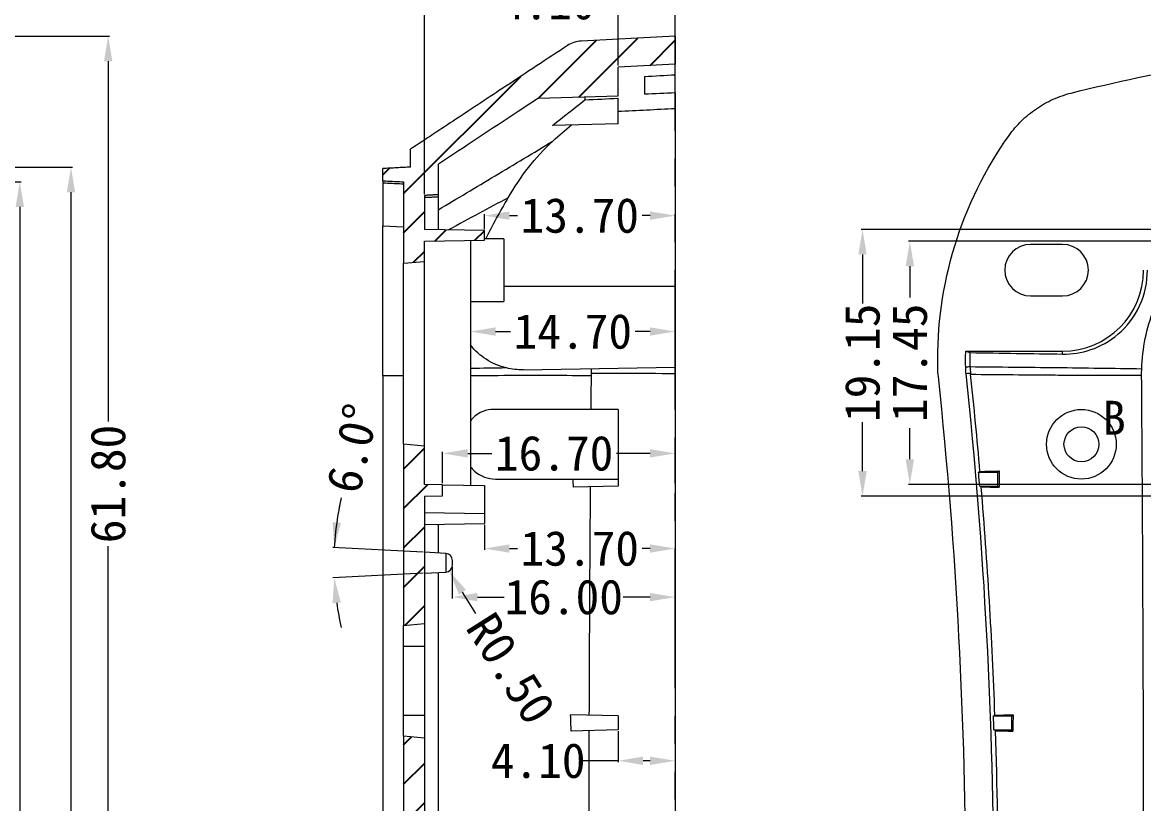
# Model space of a CAD drawing. Extents: x -40 to 272, y -118 to 614.
# Drawn here: x 100.2 to 180.7, y 279.8 to 335.9 of the extents above; entities that cross this region are included whole.
import ezdxf

# ---------------------------------------------------------------- set-up
doc = ezdxf.new("R2010")
doc.units = 0
doc.header["$MEASUREMENT"] = 0
doc.linetypes.add('PHANTOM', pattern=[2.5, 1.25, -0.25, 0.25, -0.25, 0.25, -0.25])
for name, color, linetype in [('20', 7, 'Continuous'), ('30', 7, 'Continuous'), ('dtext', 4, 'Continuous')]:
    doc.layers.add(name, color=color, linetype=linetype)
doc.styles.add('仿宋', font='SIMFANG.TTF', dxfattribs={"width": 0.7})
doc.dimstyles.new('3', dxfattribs={"dimtxt": 2.5, "dimasz": 1.8, "dimexe": 0.1, "dimexo": 0.1, "dimgap": 0.1, "dimtad": 0, "dimzin": 0, "dimdsep": 46, "dimtxsty": 'Standard', "dimcen": 0, "dimclrd": 4, "dimclre": 4, "dimclrt": 3, "dimadec": 1, "dimazin": 0, "dimtfac": 1, "dimtofl": 0, "dimtmove": 0, "dimatfit": 3, "dimfxl": 0.18, "dimtolj": 1, "dimtzin": 0, "dimlwd": 9, "dimlwe": 9, "dimarcsym": 0})

# ---------------------------------------------------------------- blocks, each defined once
blk = doc.blocks.new('HATCH3')
at = {"color": 200, "linetype": 'Continuous'}
for p, q in [((544.024, 532.545), (548.179, 536.695)), ((546.931, 532.621), (551.165, 536.852)), ((552.036, 534.895), (553.84, 536.696)), ((534.34, 525.697), (542.754, 534.103)), ((532.84, 527.026), (533.326, 527.512)), ((534.34, 522.87), (535.84, 524.369)), ((536.584, 522.285), (537.39, 523.091)), ((539.464, 522.336), (540.14, 523.01)), ((535.055, 520.758), (535.84, 521.542)), ((534.34, 505.908), (535.84, 507.406)), ((534.34, 503.081), (536.074, 504.814)), ((534.34, 500.254), (535.84, 501.752)), ((534.34, 497.427), (535.84, 498.925)), ((534.444, 494.705), (535.84, 496.098)), ((534.34, 486.119), (534.915, 486.694)), ((534.34, 483.292), (535.84, 484.79)), ((534.34, 480.465), (535.84, 481.963))]:
    blk.add_line(p, q, dxfattribs=at)
blk = doc.blocks.new('*D100')
at = {"color": 4, "linetype": 'Continuous', "lineweight": 9}
for p, q in [((56.222, 334.871), (106.485, 334.871)), ((106.385, 333.071), (106.385, 307.201)), ((106.385, 274.874), (106.385, 298.251)), ((100.04, 273.074), (106.485, 273.074))]:
    blk.add_line(p, q, dxfattribs=at)
for points in [[(106.085, 333.071), (106.685, 333.071), (106.385, 334.871)], [(106.085, 274.874), (106.685, 274.874), (106.385, 273.074)]]:
    blk.add_solid(points, dxfattribs=at)
at = {"layer": 'Defpoints', "color": 0, "linetype": 'Continuous', "lineweight": 9}
for p in [(56.122, 334.871), (106.385, 334.871), (99.94, 273.074)]:
    blk.add_point(p, dxfattribs=at)
at = {"color": 3, "linetype": 'Continuous', "lineweight": 9, "insert": (106.385, 302.726), "char_height": 2.5, "attachment_point": 5, "rotation": 90}
blk.add_mtext('\\A1;61.80', dxfattribs=at)
blk = doc.blocks.new('*D103')
at = {"color": 4, "linetype": 'Continuous', "lineweight": 9}
for p, q in [((56.217, 324.41), (100.14, 324.41)), ((100.04, 322.61), (100.04, 278.591)), ((100.04, 223.538), (100.04, 267.141)), ((56.226, 221.738), (100.14, 221.738))]:
    blk.add_line(p, q, dxfattribs=at)
for points in [[(99.74, 322.61), (100.34, 322.61), (100.04, 324.41)], [(99.74, 223.538), (100.34, 223.538), (100.04, 221.738)]]:
    blk.add_solid(points, dxfattribs=at)
at = {"layer": 'Defpoints', "color": 0, "linetype": 'Continuous', "lineweight": 9}
for p in [(56.117, 324.41), (100.04, 324.41), (56.126, 221.738)]:
    blk.add_point(p, dxfattribs=at)
at = {"color": 3, "linetype": 'Continuous', "lineweight": 9, "insert": (100.04, 272.866), "char_height": 2.5, "attachment_point": 5, "rotation": 90}
blk.add_mtext('\\A1;102.67', dxfattribs=at)
blk = doc.blocks.new('*D104')
at = {"color": 4, "linetype": 'Continuous', "lineweight": 9}
for p, q in [((56.222, 325.47), (103.815, 325.47)), ((103.715, 323.67), (103.715, 278.497)), ((103.715, 222.478), (103.715, 267.047)), ((56.222, 220.678), (103.815, 220.678))]:
    blk.add_line(p, q, dxfattribs=at)
for points in [[(103.415, 323.67), (104.015, 323.67), (103.715, 325.47)], [(103.415, 222.478), (104.015, 222.478), (103.715, 220.678)]]:
    blk.add_solid(points, dxfattribs=at)
at = {"layer": 'Defpoints', "color": 0, "linetype": 'Continuous', "lineweight": 9}
for p in [(56.122, 325.47), (103.715, 325.47), (56.122, 220.678)]:
    blk.add_point(p, dxfattribs=at)
at = {"color": 3, "linetype": 'Continuous', "lineweight": 9, "insert": (103.715, 272.772), "char_height": 2.5, "attachment_point": 5, "rotation": 90}
blk.add_mtext('\\A1;104.79', dxfattribs=at)
blk = doc.blocks.new('*D127')
at = {"color": 4, "linetype": 'Continuous', "lineweight": 9}
for p, q in [((188.494, 320.151), (163.853, 320.151)), ((163.953, 318.351), (163.953, 316.107)), ((163.953, 304.497), (163.953, 306.741)), ((188.494, 302.697), (163.853, 302.697))]:
    blk.add_line(p, q, dxfattribs=at)
for points in [[(163.653, 318.351), (164.253, 318.351), (163.953, 320.151)], [(163.653, 304.497), (164.253, 304.497), (163.953, 302.697)]]:
    blk.add_solid(points, dxfattribs=at)
at = {"layer": 'Defpoints', "color": 0, "linetype": 'Continuous', "lineweight": 9}
for p in [(188.594, 320.151), (163.953, 302.697), (188.594, 302.697)]:
    blk.add_point(p, dxfattribs=at)
at = {"color": 3, "linetype": 'Continuous', "lineweight": 9, "insert": (163.953, 311.424), "char_height": 2.5, "attachment_point": 5, "rotation": 90}
blk.add_mtext('\\A1;17.45', dxfattribs=at)
blk = doc.blocks.new('*D128')
at = {"color": 4, "linetype": 'Continuous', "lineweight": 9}
for p, q in [((192.46, 320.997), (160.455, 320.997)), ((160.555, 319.197), (160.555, 315.691)), ((160.555, 303.651), (160.555, 307.157)), ((188.472, 301.851), (160.455, 301.851))]:
    blk.add_line(p, q, dxfattribs=at)
for points in [[(160.255, 319.197), (160.855, 319.197), (160.555, 320.997)], [(160.255, 303.651), (160.855, 303.651), (160.555, 301.851)]]:
    blk.add_solid(points, dxfattribs=at)
at = {"layer": 'Defpoints', "color": 0, "linetype": 'Continuous', "lineweight": 9}
for p in [(192.56, 320.997), (160.555, 301.851), (188.572, 301.851)]:
    blk.add_point(p, dxfattribs=at)
at = {"color": 3, "linetype": 'Continuous', "lineweight": 9, "insert": (160.555, 311.424), "char_height": 2.5, "attachment_point": 5, "rotation": 90}
blk.add_mtext('\\A1;19.15', dxfattribs=at)
blk = doc.blocks.new('*D149')
at = {"color": 4, "linetype": 'Continuous', "lineweight": 9}
for p, q in [((147.101, 338.307), (147.101, 337.206)), ((143.001, 332.753), (143.001, 337.406)), ((143.001, 337.306), (141.201, 337.306)), ((145.301, 337.306), (144.801, 337.306))]:
    blk.add_line(p, q, dxfattribs=at)
for points in [[(144.801, 337.606), (144.801, 337.006), (143.001, 337.306)], [(145.301, 337.606), (145.301, 337.006), (147.101, 337.306)]]:
    blk.add_solid(points, dxfattribs=at)
at = {"layer": 'Defpoints', "color": 0, "linetype": 'Continuous', "lineweight": 9}
for p in [(147.101, 338.407), (143.001, 337.306), (143.001, 332.653)]:
    blk.add_point(p, dxfattribs=at)
at = {"color": 3, "linetype": 'Continuous', "lineweight": 9, "insert": (137.976, 337.306), "char_height": 2.5, "attachment_point": 5}
blk.add_mtext('\\A1;4.10', dxfattribs=at)
blk = doc.blocks.new('*D153')
at = {"color": 4, "linetype": 'Continuous', "lineweight": 9}
for p, q in [((129.101, 323.535), (129.101, 340.741)), ((130.901, 340.641), (133.834, 340.641)), ((145.301, 340.641), (142.367, 340.641)), ((147.101, 338.507), (147.101, 340.741))]:
    blk.add_line(p, q, dxfattribs=at)
for points in [[(130.901, 340.941), (130.901, 340.341), (129.101, 340.641)], [(145.301, 340.941), (145.301, 340.341), (147.101, 340.641)]]:
    blk.add_solid(points, dxfattribs=at)
at = {"layer": 'Defpoints', "color": 0, "linetype": 'Continuous', "lineweight": 9}
for p in [(129.101, 340.641), (147.101, 338.407), (129.101, 323.435)]:
    blk.add_point(p, dxfattribs=at)
at = {"color": 3, "linetype": 'Continuous', "lineweight": 9, "insert": (138.101, 340.641), "char_height": 2.5, "attachment_point": 5}
blk.add_mtext('\\A1;18.00', dxfattribs=at)
blk = doc.blocks.new('*D154')
at = {"color": 4, "linetype": 'Continuous', "lineweight": 9}
for p, q in [((133.401, 321.022), (133.401, 322.087)), ((147.101, 321.022), (147.101, 322.087)), ((135.201, 321.987), (135.776, 321.987)), ((145.301, 321.987), (144.726, 321.987))]:
    blk.add_line(p, q, dxfattribs=at)
for points in [[(135.201, 322.287), (135.201, 321.687), (133.401, 321.987)], [(145.301, 322.287), (145.301, 321.687), (147.101, 321.987)]]:
    blk.add_solid(points, dxfattribs=at)
at = {"layer": 'Defpoints', "color": 0, "linetype": 'Continuous', "lineweight": 9}
for p in [(147.101, 321.987), (133.401, 320.922), (147.101, 320.922)]:
    blk.add_point(p, dxfattribs=at)
at = {"color": 3, "linetype": 'Continuous', "lineweight": 9, "insert": (140.251, 321.987), "char_height": 2.5, "attachment_point": 5}
blk.add_mtext('\\A1;13.70', dxfattribs=at)
blk = doc.blocks.new('*D155')
at = {"color": 4, "linetype": 'Continuous', "lineweight": 9}
for p, q in [((133.401, 299.799), (133.401, 297.991)), ((147.101, 299.799), (147.101, 297.991)), ((135.201, 298.091), (135.776, 298.091)), ((145.301, 298.091), (144.726, 298.091))]:
    blk.add_line(p, q, dxfattribs=at)
for points in [[(135.201, 298.391), (135.201, 297.791), (133.401, 298.091)], [(145.301, 298.391), (145.301, 297.791), (147.101, 298.091)]]:
    blk.add_solid(points, dxfattribs=at)
at = {"layer": 'Defpoints', "color": 0, "linetype": 'Continuous', "lineweight": 9}
for p in [(133.401, 299.899), (147.101, 299.899), (147.101, 298.091)]:
    blk.add_point(p, dxfattribs=at)
at = {"color": 3, "linetype": 'Continuous', "lineweight": 9, "insert": (140.251, 298.091), "char_height": 2.5, "attachment_point": 5}
blk.add_mtext('\\A1;13.70', dxfattribs=at)
blk = doc.blocks.new('*D156')
at = {"color": 4, "linetype": 'Continuous', "lineweight": 9}
for p, q in [((130.401, 302.774), (130.401, 305.022)), ((132.201, 304.922), (133.935, 304.922)), ((145.301, 304.922), (142.885, 304.922)), ((147.101, 302.774), (147.101, 305.022))]:
    blk.add_line(p, q, dxfattribs=at)
for points in [[(132.201, 305.222), (132.201, 304.622), (130.401, 304.922)], [(145.301, 305.222), (145.301, 304.622), (147.101, 304.922)]]:
    blk.add_solid(points, dxfattribs=at)
at = {"layer": 'Defpoints', "color": 0, "linetype": 'Continuous', "lineweight": 9}
for p in [(147.101, 304.922), (130.401, 302.674), (147.101, 302.674)]:
    blk.add_point(p, dxfattribs=at)
at = {"color": 3, "linetype": 'Continuous', "lineweight": 9, "insert": (138.41, 304.922), "char_height": 2.5, "attachment_point": 5}
blk.add_mtext('\\A1;16.70', dxfattribs=at)
blk = doc.blocks.new('*D157')
at = {"color": 4, "linetype": 'Continuous', "lineweight": 9}
for p, q in [((132.401, 313.765), (132.401, 313.766)), ((134.201, 313.666), (135.276, 313.666)), ((145.301, 313.666), (144.226, 313.666)), ((147.101, 312.822), (147.101, 313.766))]:
    blk.add_line(p, q, dxfattribs=at)
for points in [[(134.201, 313.966), (134.201, 313.366), (132.401, 313.666)], [(145.301, 313.966), (145.301, 313.366), (147.101, 313.666)]]:
    blk.add_solid(points, dxfattribs=at)
at = {"layer": 'Defpoints', "color": 0, "linetype": 'Continuous', "lineweight": 9}
for p in [(132.401, 313.665), (147.101, 313.666), (147.101, 312.722)]:
    blk.add_point(p, dxfattribs=at)
at = {"color": 3, "linetype": 'Continuous', "lineweight": 9, "insert": (139.751, 313.666), "char_height": 2.5, "attachment_point": 5}
blk.add_mtext('\\A1;14.70', dxfattribs=at)
blk = doc.blocks.new('*D158')
at = {"color": 4, "linetype": 'Continuous', "lineweight": 9}
for p, q in [((131.099, 296.763), (131.099, 294.504)), ((147.101, 296.763), (147.101, 294.504)), ((132.899, 294.604), (134.833, 294.604)), ((145.301, 294.604), (143.366, 294.604))]:
    blk.add_line(p, q, dxfattribs=at)
for points in [[(132.899, 294.904), (132.899, 294.304), (131.099, 294.604)], [(145.301, 294.904), (145.301, 294.304), (147.101, 294.604)]]:
    blk.add_solid(points, dxfattribs=at)
at = {"layer": 'Defpoints', "color": 0, "linetype": 'Continuous', "lineweight": 9}
for p in [(131.099, 296.863), (147.101, 296.863), (147.101, 294.604)]:
    blk.add_point(p, dxfattribs=at)
at = {"color": 3, "linetype": 'Continuous', "lineweight": 9, "insert": (139.1, 294.604), "char_height": 2.5, "attachment_point": 5}
blk.add_mtext('\\A1;16.00', dxfattribs=at)
blk = doc.blocks.new('*D159')
at = {"color": 4, "linetype": 'Continuous', "lineweight": 9}
for p, q in [((143.001, 284.974), (143.001, 282.757)), ((147.101, 284.974), (147.101, 282.757)), ((143.001, 282.857), (140.487, 282.857)), ((145.301, 282.857), (144.801, 282.857))]:
    blk.add_line(p, q, dxfattribs=at)
for points in [[(144.801, 283.157), (144.801, 282.557), (143.001, 282.857)], [(145.301, 283.157), (145.301, 282.557), (147.101, 282.857)]]:
    blk.add_solid(points, dxfattribs=at)
at = {"layer": 'Defpoints', "color": 0, "linetype": 'Continuous', "lineweight": 9}
for p in [(143.001, 285.074), (147.101, 285.074), (143.001, 282.857)]:
    blk.add_point(p, dxfattribs=at)
at = {"color": 3, "linetype": 'Continuous', "lineweight": 9, "insert": (137.262, 282.857), "char_height": 2.5, "attachment_point": 5}
blk.add_mtext('\\A1;4.10', dxfattribs=at)
blk = doc.blocks.new('*D162')
at = {"color": 4, "linetype": 'Continuous', "lineweight": 9}
for p, q in [((129.001, 297.829), (122.525, 298.169)), ((129.001, 296.319), (122.525, 295.979))]:
    blk.add_line(p, q, dxfattribs=at)
for start, end in [(167.07806, 177), (167.08736, 172.04368), (187.95632, 192.91264)]:
    blk.add_arc((143.412, 297.074), 20.815, start, end, dxfattribs=at)
for points in [[(123.096, 299.926), (122.498, 299.984), (122.625, 298.163)], [(122.498, 294.164), (123.096, 294.221), (122.625, 295.985)]]:
    blk.add_solid(points, dxfattribs=at)
at = {"layer": 'Defpoints', "color": 0, "linetype": 'Continuous', "lineweight": 9}
for p in [(129.101, 297.824), (130.627, 297.744), (122.6, 296.711), (129.101, 296.324), (130.627, 296.404)]:
    blk.add_point(p, dxfattribs=at)
at = {"color": 3, "linetype": 'Continuous', "lineweight": 9, "insert": (123.938, 305.278), "char_height": 2.5, "attachment_point": 5, "rotation": 77.07806}
blk.add_mtext('\\A1;6.0°', dxfattribs=at)
blk = doc.blocks.new('*D163')
at = {"color": 4, "linetype": 'Continuous', "lineweight": 9}
blk.add_line((132.794, 293.439), (131.831, 294.96), dxfattribs=at)
blk.add_solid([(132.085, 295.121), (131.578, 294.8), (130.868, 296.481)], dxfattribs=at)
at = {"layer": 'Defpoints', "color": 0, "linetype": 'Continuous', "lineweight": 9}
for p in [(130.601, 296.903), (130.868, 296.481)]:
    blk.add_point(p, dxfattribs=at)
at = {"color": 3, "linetype": 'Continuous', "lineweight": 9, "insert": (135.299, 289.482), "char_height": 2.5, "attachment_point": 5, "rotation": 302.34172}
blk.add_mtext('\\A1;R0.50', dxfattribs=at)

msp = doc.modelspace()

# ---------------------------------------------------------------- linework, layer by layer
at = {"layer": '20', "color": 7, "linetype": 'Continuous', "lineweight": 9}
for p, q in [((147.101, 334.871), (140.356, 334.518)), ((147.101, 334.871), (147.101, 332.868)), ((147.101, 332.868), (143.001, 332.653)), ((143.001, 330.574), (143.001, 332.653)), ((147.101, 332.101), (147.101, 332.868)), ((144.901, 331.972), (144.901, 330.693)), ((147.101, 330.79), (147.101, 332.101)), ((137.286, 330.424), (143.001, 330.574)), ((143.001, 328.574), (143.001, 330.411)), ((147.101, 330.79), (147.101, 329.681)), ((147.101, 329.681), (147.101, 316.924)), ((143.001, 328.574), (138.297, 328.451)), ((128.101, 325.47), (128.101, 326.758)), ((126.101, 324.489), (126.101, 325.365)), ((130.101, 323.488), (130.101, 325.682)), ((126.101, 324.345), (126.101, 321.251)), ((127.601, 324.41), (127.601, 318.574)), ((129.101, 323.435), (129.101, 320.997)), ((130.101, 320.979), (130.101, 323.348)), ((126.101, 321.251), (127.601, 321.177)), ((126.101, 310.5), (126.101, 321.251)), ((133.401, 320.922), (129.101, 320.997)), ((133.401, 320.226), (133.401, 320.922)), ((129.101, 320.151), (133.401, 320.226)), ((129.101, 318.705), (129.101, 320.151)), ((132.401, 320.209), (132.401, 302.639)), ((134.801, 320.324), (133.401, 320.324)), ((134.801, 320.324), (134.801, 315.824)), ((174.922, 319.924), (172.622, 319.924)), ((127.601, 318.574), (129.101, 318.705)), ((127.601, 305.574), (127.601, 318.574)), ((129.101, 305.443), (129.101, 318.705)), ((134.801, 316.924), (147.101, 316.924)), ((147.101, 316.924), (147.101, 311.109)), ((132.401, 315.824), (134.801, 315.824)), ((172.622, 316.224), (174.922, 316.224)), ((167.965, 312.259), (174.922, 312.259)), ((174.922, 312.051), (174.922, 312.259)), ((136.184, 310.918), (147.101, 311.109)), ((126.101, 310.5), (127.601, 310.5)), ((126.101, 310.5), (126.101, 235.648)), ((147.101, 310.639), (147.101, 235.509)), ((143.001, 308.074), (134.05, 308.074)), ((143.001, 308.074), (143.001, 305.574)), ((129.101, 305.443), (127.601, 305.574)), ((127.601, 305.574), (127.601, 292.574)), ((129.101, 302.697), (129.101, 305.443)), ((143.001, 305.574), (143.001, 303.074)), ((168.887, 303.574), (170.272, 303.574)), ((170.272, 303.574), (170.357, 303.66)), ((170.272, 302.574), (170.272, 303.574)), ((134.209, 303.074), (143.001, 303.074)), ((143.001, 303.074), (143.001, 302.574)), ((130.401, 302.674), (129.101, 302.697)), ((130.401, 301.874), (130.401, 302.674)), ((130.401, 302.674), (133.401, 302.622)), ((133.401, 302.622), (133.401, 300.599)), ((143.001, 302.574), (139.801, 302.49)), ((168.971, 302.574), (170.272, 302.574)), ((170.272, 302.574), (170.355, 302.49)), ((129.101, 301.851), (130.401, 301.874)), ((129.101, 301.851), (129.101, 292.706)), ((129.101, 300.674), (133.401, 300.599)), ((133.401, 300.599), (133.401, 299.899)), ((129.101, 299.824), (133.401, 299.899)), ((130.101, 297.771), (130.101, 299.841)), ((130.627, 297.744), (129.101, 297.824)), ((130.627, 297.744), (130.627, 297.074)), ((131.101, 297.074), (131.101, 297.245)), ((129.101, 296.324), (130.627, 296.404)), ((130.101, 237.773), (130.101, 296.375)), ((130.627, 297.074), (130.627, 296.404)), ((131.101, 296.903), (131.101, 297.074)), ((127.601, 292.574), (129.101, 292.706)), ((127.601, 291.075), (129.101, 291.075)), ((127.601, 286.123), (127.601, 291.075)), ((129.101, 291.075), (129.101, 286.123)), ((127.601, 286.123), (129.101, 286.123)), ((143.001, 286.074), (139.596, 286.163)), ((143.001, 286.074), (143.001, 285.074)), ((169.955, 286.074), (171.272, 286.074)), ((171.272, 286.074), (171.361, 286.163)), ((171.272, 285.074), (171.272, 286.074)), ((143.001, 285.074), (139.631, 284.986)), ((169.99, 285.074), (171.272, 285.074)), ((171.272, 285.074), (171.36, 284.986)), ((129.101, 284.492), (127.601, 284.624)), ((127.601, 284.624), (127.601, 278.224)), ((129.101, 284.492), (129.101, 278.356))]:
    msp.add_line(p, q, dxfattribs=at)
for radius in [2.5, 1.25]:
    msp.add_circle((176.272, 305.574), radius, dxfattribs=at)
for centre, radius, start, end in [((140.461, 332.52), 2, 93, 123.42708), ((172.622, 318.074), 1.85, 90, 270), ((174.922, 318.074), 1.85, 270, 90), ((174.922, 318.074), 5.815, 270, 0), ((-186.791, 273.074), 354.766, 353.9559, 6.0441), ((-186.791, 273.074), 356.768, 353.95594, 6.04406), ((-186.791, 273.074), 356.983, 4.74015, 4.90122), ((130.601, 297.245), 0.5, 0, 87), ((130.601, 296.903), 0.5, 273, 0), ((-186.791, 273.074), 356.983, 1.92636, 2.08696)]:
    msp.add_arc(centre, radius, start, end, dxfattribs=at)
at = {"layer": '20', "color": 7, "linetype": 'Continuous', "lineweight": 9, "extrusion": (2.75248e-16, 6.08817e-17, -1)}
for centre, radius, start, end in [((-208.772, 197.674), 137.197, 75.98428, 80.08849), ((-193.752, 311.657), 27.797, 358.83137, 35.33747), ((-193.752, 311.657), 25.794, 358.83204, 1.33677)]:
    msp.add_arc(centre, radius, start, end, dxfattribs=at)
at = {"layer": '20', "color": 7, "linetype": 'Continuous', "lineweight": 9}
for points, knots in [([(139.359, 334.189), (137.888, 333.218), (136.416, 332.247), (134.945, 331.276), (133.748, 330.486), (132.552, 329.696), (131.355, 328.906), (130.27, 328.19), (129.186, 327.474), (128.101, 326.758)], [0, 0, 0, 0, 0.392096, 0.392096, 0.392096, 0.710918, 0.710918, 0.710918, 1, 1, 1, 1]), ([(137.286, 330.424), (136.799, 330.103), (136.311, 329.781), (135.824, 329.46), (133.916, 328.2), (132.009, 326.941), (130.101, 325.682)], [0, 0, 0, 0, 0.203388, 0.203388, 0.203388, 1, 1, 1, 1]), ([(171.076, 327.734), (171.346, 328.114), (171.943, 328.813), (172.652, 329.398), (173.421, 329.923), (174.224, 330.372), (175.093, 330.674), (175.544, 330.787)], [0, 0, 0, 0, 0.25, 0.5, 0.5, 0.75, 1, 1, 1, 1]), ([(130.099, 322.413), (131.441, 323.21), (132.798, 324.02), (135.54, 325.664), (136.925, 326.496), (138.325, 327.339)], [0, 0, 0, 0, 0.5, 0.5, 1, 1, 1, 1]), ([(126.101, 324.489), (126.256, 324.481), (126.411, 324.473), (126.566, 324.464), (126.721, 324.456), (126.876, 324.448), (127.031, 324.44), (127.221, 324.43), (127.411, 324.42), (127.601, 324.41)], [0, 0, 0, 0, 0.310006, 0.310006, 0.310006, 0.620012, 0.620012, 0.620012, 1, 1, 1, 1]), ([(126.101, 324.345), (126.256, 324.337), (126.411, 324.329), (126.566, 324.32), (126.721, 324.312), (126.876, 324.304), (127.031, 324.296), (127.221, 324.286), (127.411, 324.276), (127.601, 324.266)], [0, 0, 0, 0, 0.310006, 0.310006, 0.310006, 0.620012, 0.620012, 0.620012, 1, 1, 1, 1]), ([(129.101, 323.296), (129.201, 323.301), (129.301, 323.306), (129.401, 323.311), (129.501, 323.317), (129.601, 323.322), (129.701, 323.327), (129.834, 323.334), (129.967, 323.341), (130.101, 323.348)], [0, 0, 0, 0, 0.300004, 0.300004, 0.300004, 0.600008, 0.600008, 0.600008, 1, 1, 1, 1]), ([(180.604, 310.974), (180.628, 311.718), (180.714, 312.448), (181.007, 313.88), (181.212, 314.583), (181.614, 315.616), (181.764, 315.959), (182.089, 316.622), (182.265, 316.945), (182.831, 317.887), (183.259, 318.48), (183.738, 319.037)], [0, 0, 0, 0, 0.25, 0.25, 0.5, 0.5, 0.625, 0.625, 0.75, 0.75, 1, 1, 1, 1]), ([(174.922, 312.051), (175.603, 312.04), (176.277, 312.141), (177.622, 312.598), (178.287, 312.956), (179.5, 313.982), (180.067, 314.685), (180.831, 316.321), (181.015, 317.248), (181.008, 318.074)], [0, 0, 0, 0, 0.25, 0.25, 0.5, 0.5, 0.75, 0.75, 1, 1, 1, 1]), ([(134.977, 311.051), (134.477, 311.172), (133.981, 311.377), (133.11, 311.939), (132.718, 312.286), (132.395, 312.722)], [0, 0, 0, 0, 0.525331, 0.525331, 1, 1, 1, 1]), ([(180.604, 310.974), (178.579, 311.008), (176.539, 311.036), (172.431, 311.084), (170.362, 311.105), (168.279, 311.123)], [0, 0, 0, 0, 0.5, 0.5, 1, 1, 1, 1]), ([(180.599, 310.506), (180.598, 310.545), (180.598, 310.584), (180.598, 310.623), (180.598, 310.662), (180.598, 310.701), (180.599, 310.74), (180.599, 310.779), (180.6, 310.818), (180.601, 310.857), (180.601, 310.896), (180.603, 310.935), (180.604, 310.974)], [0, 0, 0, 0, 0.24993, 0.24993, 0.24993, 0.499861, 0.499861, 0.499861, 0.749916, 0.749916, 0.749916, 1, 1, 1, 1]), ([(132.401, 310.518), (133.462, 310.521), (134.522, 310.524), (137.41, 310.527), (139.237, 310.525), (141.063, 310.521)], [0, 0, 0, 0, 0.367289, 0.367289, 1, 1, 1, 1]), ([(147.101, 310.639), (145.841, 310.643), (144.581, 310.648), (143.321, 310.652), (142.569, 310.654), (141.816, 310.657), (141.064, 310.659)], [0, 0, 0, 0, 0.62607, 0.62607, 0.62607, 1, 1, 1, 1]), ([(168.31, 310.659), (168.271, 310.657), (168.231, 310.654), (168.192, 310.652), (168.126, 310.648), (168.06, 310.643), (167.994, 310.639)], [0, 0, 0, 0, 0.37393, 0.37393, 0.37393, 1, 1, 1, 1]), ([(180.599, 310.506), (180.087, 310.505), (179.06, 310.504), (177.515, 310.506), (175.961, 310.513), (173.914, 310.528), (171.366, 310.55), (169.339, 310.567), (168.319, 310.575)], [0, 0, 0, 0, 0.125106, 0.250973, 0.377617, 0.505051, 0.751058, 1, 1, 1, 1]), ([(180.599, 235.642), (180.642, 241.88), (180.68, 248.119), (180.731, 260.596), (180.745, 266.835), (180.745, 279.313), (180.731, 285.552), (180.68, 298.029), (180.642, 304.268), (180.599, 310.506)], [0, 0, 0, 0, 0.25, 0.25, 0.5, 0.5, 0.75, 0.75, 1, 1, 1, 1]), ([(134.05, 308.074), (133.534, 308.074), (133.015, 307.885), (132.52, 307.41), (132.456, 307.342), (132.396, 307.268)], [0, 0, 0, 0, 0.868291, 0.868291, 1, 1, 1, 1]), ([(132.399, 303.961), (132.484, 303.856), (132.574, 303.761), (133.122, 303.268), (133.664, 303.078), (134.199, 303.074), (134.204, 303.074), (134.209, 303.074)], [0, 0, 0, 0, 0.170383, 0.170383, 0.992498, 0.992498, 1, 1, 1, 1]), ([(140.999, 302.522), (140.98, 299.794), (140.963, 297.064), (140.934, 291.598), (140.922, 288.864), (140.913, 286.129)], [0, 0, 0, 0, 0.5, 0.5, 1, 1, 1, 1]), ([(170.063, 286.129), (169.962, 288.864), (169.83, 291.599), (169.503, 297.064), (169.307, 299.794), (169.081, 302.522)], [0, 0, 0, 0, 0.5, 0.5, 1, 1, 1, 1]), ([(127.601, 291.075), (127.601, 291.467), (127.601, 291.857), (127.601, 292.41), (127.601, 292.572), (127.601, 292.577)], [0, 0, 0, 0, 0.5, 0.5, 1, 1, 1, 1]), ([(129.101, 292.708), (129.101, 292.703), (129.101, 292.527), (129.101, 291.926), (129.101, 291.501), (129.101, 291.075)], [0, 0, 0, 0, 0.5, 0.5, 1, 1, 1, 1]), ([(127.601, 284.621), (127.601, 284.626), (127.601, 284.785), (127.601, 285.337), (127.601, 285.728), (127.601, 286.123)], [0, 0, 0, 0, 0.5, 0.5, 1, 1, 1, 1]), ([(129.101, 286.123), (129.101, 285.693), (129.101, 285.268), (129.101, 284.668), (129.101, 284.495), (129.101, 284.49)], [0, 0, 0, 0, 0.5, 0.5, 1, 1, 1, 1]), ([(140.909, 285.019), (140.897, 281.039), (140.891, 277.058), (140.891, 269.09), (140.897, 265.109), (140.909, 261.129)], [0, 0, 0, 0, 0.5, 0.5, 1, 1, 1, 1]), ([(170.102, 261.129), (170.236, 265.109), (170.303, 269.09), (170.303, 277.058), (170.236, 281.039), (170.102, 285.019)], [0, 0, 0, 0, 0.5, 0.5, 1, 1, 1, 1])]:
    msp.add_open_spline(points, degree=3, knots=knots, dxfattribs=at)
for points, degree in [([(144.901, 331.972), (145.634, 332.015), (146.367, 332.058), (147.101, 332.101)], 3), ([(138.297, 328.451), (139.066, 329.073), (139.841, 329.688), (140.621, 330.296)], 3), ([(140.605, 330.52), (140.61, 330.448), (140.616, 330.373), (140.621, 330.296)], 3), ([(140.621, 330.296), (141.414, 330.334), (142.207, 330.373), (143.001, 330.411)], 3), ([(147.101, 330.79), (146.367, 330.758), (145.634, 330.725), (144.901, 330.693)], 3), ([(143.001, 329.476), (144.367, 329.544), (145.734, 329.612), (147.101, 329.681)], 3), ([(138.327, 327.342), (138.767, 327.73), (139.21, 328.114), (139.657, 328.494)], 3), ([(135.112, 323.261), (135.989, 324.764), (137.021, 326.19), (138.327, 327.342)], 3), ([(128.101, 325.47), (126.101, 325.365)], 1), ([(126.101, 324.491), (126.101, 324.486), (126.101, 324.441), (126.101, 324.345)], 3), ([(130.101, 323.488), (129.101, 323.435)], 1), ([(130.101, 323.348), (130.101, 323.441), (130.101, 323.492), (130.101, 323.485)], 3), ([(135.113, 323.266), (133.714, 322.522), (132.29, 321.758), (130.835, 320.969)], 3), ([(133.495, 320.327), (134.001, 321.321), (134.547, 322.296), (135.112, 323.261)], 3), ([(167.965, 312.259), (168.069, 312.224), (168.174, 312.188), (168.278, 312.153)], 3), ([(168.279, 311.139), (168.272, 311.477), (168.272, 311.815), (168.278, 312.153)], 3), ([(168.278, 312.153), (170.492, 312.119), (172.706, 312.085), (174.922, 312.051)], 3), ([(134.977, 311.051), (134.115, 311.04), (133.257, 311.027), (132.401, 311.013)], 3), ([(136.184, 310.918), (135.78, 310.911), (135.377, 310.955), (134.977, 311.051)], 3), ([(141.07, 311.003), (141.069, 310.888), (141.067, 310.774), (141.064, 310.659)], 3), ([(147.101, 311.109), (147.101, 310.952), (147.101, 310.795), (147.101, 310.639)], 3), ([(166.002, 310.429), (165.979, 310.648), (165.965, 310.869), (165.961, 311.09)], 3), ([(167.963, 311.131), (168.068, 311.139), (168.173, 311.147), (168.279, 311.155)], 3), ([(167.994, 310.639), (167.977, 310.803), (167.966, 310.967), (167.963, 311.131)], 3), ([(168.279, 311.139), (168.283, 310.979), (168.293, 310.819), (168.31, 310.659)], 3), ([(141.062, 310.537), (141.055, 309.717), (141.048, 308.896), (141.041, 308.075)], 3), ([(141.064, 310.659), (141.063, 310.621), (141.063, 310.583), (141.062, 310.545)], 3), ([(168.31, 310.659), (168.313, 310.631), (168.316, 310.603), (168.319, 310.575)], 3), ([(168.987, 303.626), (168.787, 305.944), (168.565, 308.261), (168.319, 310.575)], 3), ([(168.887, 303.574), (168.92, 303.591), (168.954, 303.609), (168.987, 303.626)], 3), ([(168.987, 303.626), (169.444, 303.637), (169.901, 303.649), (170.357, 303.66)], 3), ([(170.357, 303.66), (170.357, 303.27), (170.356, 302.88), (170.355, 302.49)], 3), ([(139.801, 302.49), (139.788, 302.685), (139.775, 302.879), (139.762, 303.074)], 3), ([(168.971, 302.574), (169.008, 302.557), (169.044, 302.539), (169.081, 302.522)], 3), ([(169.081, 302.522), (169.506, 302.511), (169.931, 302.501), (170.355, 302.49)], 3), ([(139.631, 284.986), (139.62, 285.378), (139.608, 285.771), (139.596, 286.163)], 3), ([(169.955, 286.074), (169.991, 286.092), (170.027, 286.11), (170.063, 286.129)], 3), ([(170.063, 286.129), (170.495, 286.14), (170.928, 286.152), (171.361, 286.163)], 3), ([(171.361, 286.163), (171.36, 285.771), (171.36, 285.378), (171.36, 284.986)], 3), ([(169.99, 285.074), (170.028, 285.056), (170.065, 285.037), (170.102, 285.019)], 3), ([(170.102, 285.019), (170.521, 285.008), (170.941, 284.997), (171.36, 284.986)], 3)]:
    msp.add_open_spline(points, degree=degree, dxfattribs=at)
at = {"layer": '30', "color": 1, "linetype": 'PHANTOM', "lineweight": 9, "ltscale": 8}
msp.add_line((147.101, 208.072), (147.101, 338.407), dxfattribs=at)

# ---------------------------------------------------------------- block references
at = {"layer": '20', "color": 200, "linetype": 'Continuous', "lineweight": 9}
msp.add_blockref('HATCH3', (-406.739, -202.121), dxfattribs=at)

# ---------------------------------------------------------------- texts
at = {"layer": 'dtext', "color": 6, "lineweight": 9, "style": '仿宋'}
msp.add_text('B', height=2.443, dxfattribs=at).set_placement((177.795, 306.253))

# ---------------------------------------------------------------- dimensions: what is measured, and where the dimension line sits
at = {"linetype": 'Continuous', "lineweight": 9}
for base, p1, p2, picture, middle in [((129.101, 340.641), (147.101, 338.407), (129.101, 323.435), '*D153', (138.101, 340.641)), ((143.001, 337.306), (147.101, 338.407), (143.001, 332.653), '*D149', (137.976, 337.306)), ((147.101, 321.987), (133.401, 320.922), (147.101, 320.922), '*D154', (140.251, 321.987)), ((147.101, 313.666), (132.401, 313.665), (147.101, 312.722), '*D157', (139.751, 313.666)), ((147.101, 298.091), (133.401, 299.899), (147.101, 299.899), '*D155', (140.251, 298.091)), ((147.101, 294.604), (131.099, 296.863), (147.101, 296.863), '*D158', (139.1, 294.604))]:
    dim = msp.add_linear_dim(base=base, p1=p1, p2=p2, dimstyle='3', dxfattribs=at)
    dim.commit()
    dim.dimension.update_dxf_attribs({"geometry": picture, "text_midpoint": middle})
for base, p1, p2, picture, middle in [((106.385, 334.871), (99.94, 273.074), (56.122, 334.871), '*D100', (106.385, 302.726)), ((103.715, 325.47), (56.122, 220.678), (56.122, 325.47), '*D104', (103.715, 272.772)), ((100.04, 324.41), (56.126, 221.738), (56.117, 324.41), '*D103', (100.04, 272.866))]:
    dim = msp.add_linear_dim(base=base, p1=p1, p2=p2, angle=90, dimstyle='3', dxfattribs=at)
    dim.commit()
    dim.dimension.update_dxf_attribs({"geometry": picture, "text_midpoint": middle, "dimtype": 160})
for base, p1, p2, picture, middle in [((160.555, 301.851), (192.56, 320.997), (188.572, 301.851), '*D128', (160.555, 311.424)), ((163.953, 302.697), (188.594, 320.151), (188.594, 302.697), '*D127', (163.953, 311.424))]:
    dim = msp.add_linear_dim(base=base, p1=p1, p2=p2, angle=90, dimstyle='3', dxfattribs=at)
    dim.commit()
    dim.dimension.update_dxf_attribs({"geometry": picture, "text_midpoint": middle})
dim = msp.add_angular_dim_2l(base=(122.6, 296.711), line1=((130.627, 297.744), (129.101, 297.824)), line2=((129.101, 296.324), (130.627, 296.404)), dimstyle='3', dxfattribs=at)
dim.commit()
dim.dimension.update_dxf_attribs({"geometry": '*D162', "text_midpoint": (123.938, 305.278)})
for base, p1, p2, picture, middle in [((147.101, 304.922), (130.401, 302.674), (147.101, 302.674), '*D156', (138.41, 304.922)), ((143.001, 282.857), (147.101, 285.074), (143.001, 285.074), '*D159', (137.262, 282.857))]:
    dim = msp.add_linear_dim(base=base, p1=p1, p2=p2, dimstyle='3', dxfattribs=at)
    dim.commit()
    dim.dimension.update_dxf_attribs({"geometry": picture, "text_midpoint": middle, "dimtype": 160})
dim = msp.add_radius_dim(center=(130.601, 296.903), mpoint=(130.868, 296.481), dimstyle='3', dxfattribs=at)
dim.commit()
dim.dimension.update_dxf_attribs({"geometry": '*D163', "text_midpoint": (135.299, 289.482)})

doc.saveas('drawing.dxf')
